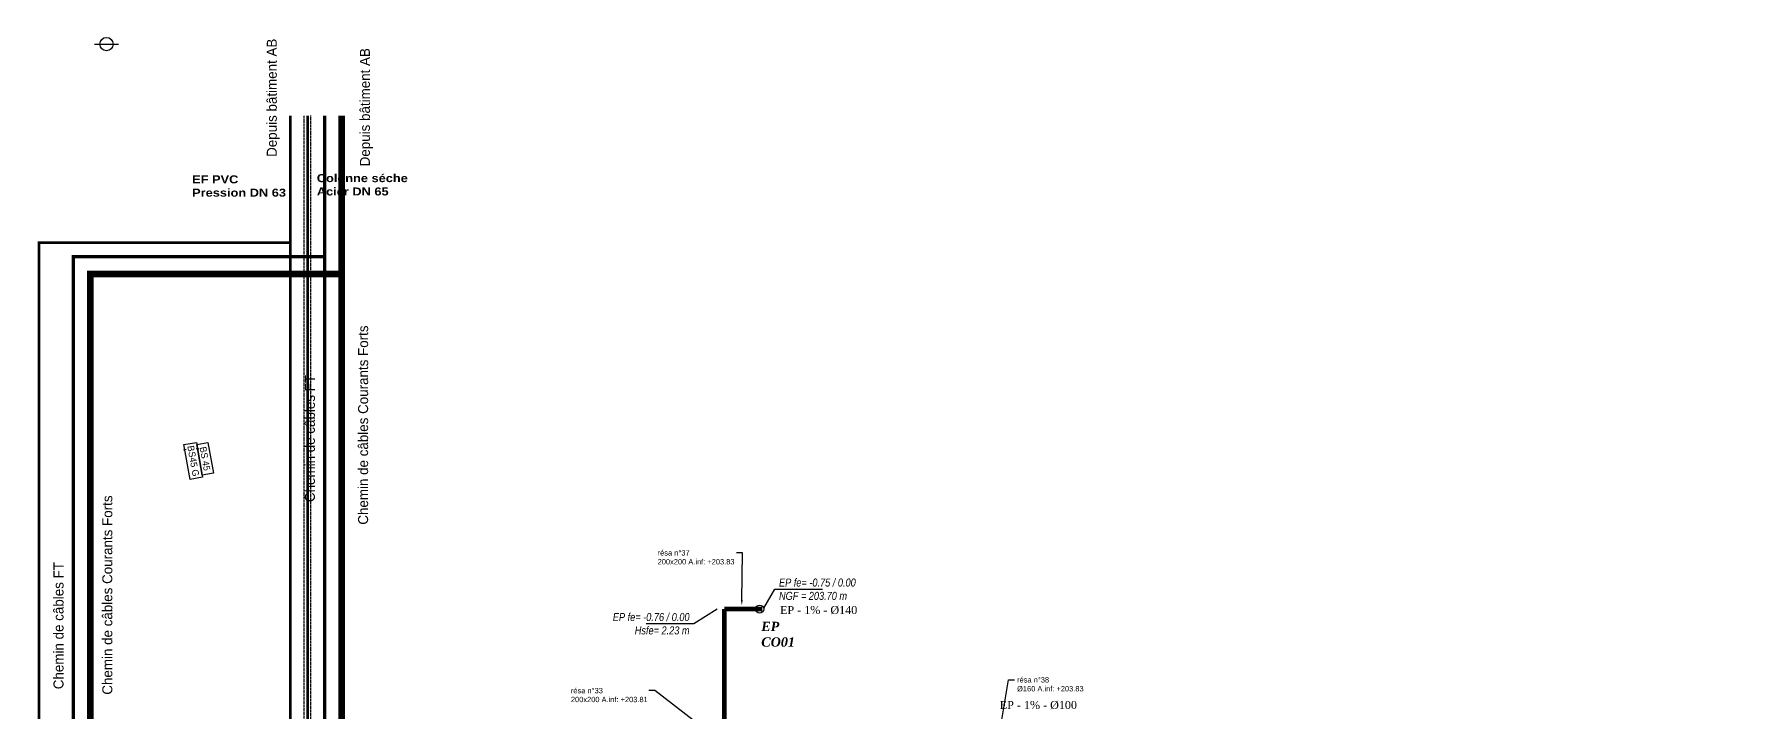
# Model space of a CAD drawing. Extents: x -2795338 to 3769695, y -3516596 to 3048438.
# Drawn here: x 457310 to 482858, y -320839 to -310659 of the extents above; entities that cross this region are included whole.
import ezdxf
from ezdxf import colors
from ezdxf.entities.mleader import LeaderData, LeaderLine
from ezdxf.math import Vec2, Vec3

# ---------------------------------------------------------------- set-up
doc = ezdxf.new("R2010")
doc.units = 0
doc.linetypes.add('prlm_ef', pattern=[0.165, 0.1, -0.065])
doc.linetypes.add('prlm_ep', pattern=[2.5, 1.25, -0.25, 0.25, -0.25, 0.25, -0.25])
doc.layers.add('_GAZELEC-RESERVATION', color=1, linetype='Continuous', lineweight=18)
for name, color, linetype in [('prlm-EAU-EF', 161, 'Continuous'), ('prlm-EAU-EP', 141, 'Continuous'), ('prlm-EAU-EPEXT', 145, 'Continuous'), ('prlm-ELEC-BT', 63, 'Continuous'), ('prlm-ELEC-SSI', 230, 'Continuous'), ('prlm-MOD', 64, 'Continuous'), ('prlm-TELECOM', 30, 'Continuous')]:
    doc.layers.add(name, color=color, linetype=linetype)
doc.layers.add('prlm-ZEROPLOT', color=254, linetype='Continuous', plot=False)
doc.styles.add('prlm-eau-ef', font='ariblk.ttf', dxfattribs={"height": 18})
doc.styles.add('prlm-eau-ep', font='timesbi.ttf', dxfattribs={"height": 18})
doc.styles.add('prlm-eau-euev', font='pala.ttf', dxfattribs={"height": 18})
doc.styles.add('prlm-elec-cfo', font='comic.ttf', dxfattribs={"height": 12})
doc.styles.get("Standard").update_dxf_attribs({"font": 'arial.ttf'})
doc.dimstyles.new('ISO-25', dxfattribs={"dimtxt": 2.5, "dimasz": 2.5, "dimexe": 1.25, "dimexo": 0.625, "dimtad": 1, "dimtxsty": 'Standard', "dimcen": 2.5, "dimadec": 0, "dimazin": 0, "dimtfac": 1, "dimtmove": 0, "dimatfit": 3, "dimfxl": 1, "dimarcsym": 0})

# ---------------------------------------------------------------- blocks, each defined once
blk = doc.blocks.new('xi.di')
at = {"layer": 'prlm-ELEC-SSI', "color": 0, "linetype": 'ByBlock', "lineweight": -2, "flags": 128}
blk.add_lwpolyline([(-18, 0), (18, 0)], dxfattribs=at)
at = {"layer": 'prlm-ELEC-SSI', "color": 0, "linetype": 'ByBlock', "lineweight": -2}
blk.add_circle((0, 0), 10, dxfattribs=at)
blk = doc.blocks.new('xi.txt-chcablCFO')
at = {"layer": 'prlm-ELEC-BT', "insert": (0, 0), "char_height": 15, "width": 316.459, "attachment_point": 1, "style": 'prlm-elec-cfo'}
blk.add_mtext('Chemin de câbles Courants Forts ', dxfattribs=at)
blk = doc.blocks.new('xi.txt-chcablft')
at = {"layer": 'prlm-TELECOM', "linetype": 'prlm_ef', "ltscale": 300, "insert": (0, 0), "char_height": 15, "width": 199.453, "attachment_point": 1, "line_spacing_factor": 0.8, "style": 'prlm-elec-cfo'}
blk.add_mtext('Chemin de câbles FT', dxfattribs=at)
blk = doc.blocks.new('xi.bs45g')
at = {"layer": 'prlm-ELEC-SSI', "color": 0, "linetype": 'ByBlock', "lineweight": -2}
blk.add_lwpolyline([(-26.5, 19), (26.5, 19), (26.5, 0), (-26.5, 0)], close=True, dxfattribs=at)
at = {"layer": 'prlm-ZEROPLOT', "color": 254, "linetype": 'ByBlock', "lineweight": -2}
blk.add_lwpolyline([(-19, -2), (-19, 2)], dxfattribs=at)
at = {"layer": 'prlm-ELEC-SSI', "color": 0, "linetype": 'ByBlock', "lineweight": -2, "insert": (0.1, 9.5), "char_height": 10, "width": 49.661, "attachment_point": 5, "style": 'prlm-elec-cfo', "bg_fill": 3, "box_fill_scale": 1, "bg_fill_color": 256, "bg_fill_transparency": 0}
blk.add_mtext('BS45 G', dxfattribs=at)
blk = doc.blocks.new('xi.bs45')
at = {"layer": 'prlm-ELEC-SSI', "color": 0, "linetype": 'ByBlock', "lineweight": -2}
blk.add_lwpolyline([(-23.5, 17), (23.5, 17), (23.5, 0), (-23.5, 0)], close=True, dxfattribs=at)
at = {"layer": 'prlm-ZEROPLOT', "color": 254, "linetype": 'ByBlock', "lineweight": -2}
blk.add_lwpolyline([(-17, -2), (-17, 2)], dxfattribs=at)
at = {"layer": 'prlm-ELEC-SSI', "color": 0, "linetype": 'ByBlock', "lineweight": -2, "insert": (-0.2, 8.4), "char_height": 10, "width": 43.769, "attachment_point": 5, "style": 'prlm-elec-cfo', "bg_fill": 3, "box_fill_scale": 1, "bg_fill_color": 256, "bg_fill_transparency": 0}
blk.add_mtext('BS 45', dxfattribs=at)
blk = doc.blocks.new('xi.epext')
at = {"layer": 'prlm-EAU-EPEXT', "color": 0, "linetype": 'ByBlock', "lineweight": -2}
blk.add_circle((0, 0), 5, dxfattribs=at)

msp = doc.modelspace()

# ---------------------------------------------------------------- linework, layer by layer
msp.add_circle((487178.691, -234079.124), 3282516.798)
at = {"layer": 'prlm-EAU-EF', "linetype": 'prlm_ef', "ltscale": 100, "const_width": 40, "flags": 128}
for points in [[(469493.329, -337121.481), (468084.993, -337121.481), (468084.993, -327407.362), (461153.3, -327407.362), (461153.3, -311880.71)], [(461153.3, -313789.369), (457384.088, -313789.369), (457384.088, -325619.279), (460222.184, -325619.279)]]:
    msp.add_lwpolyline(points, dxfattribs=at)
at = {"layer": 'prlm-EAU-EF', "color": 1, "linetype": 'prlm_ef', "ltscale": 100, "const_width": 40, "flags": 128}
msp.add_lwpolyline([(473257.37, -335586.074), (468341.657, -335586.074), (468341.657, -327150.697), (461409.965, -327150.697), (461409.965, -311880.71)], dxfattribs=at)
at = {"layer": 'prlm-EAU-EP', "linetype": 'prlm_ep', "ltscale": 20, "flags": 128}
msp.add_lwpolyline([(467660.121, -319282.198, 70, 70, 0), (467660.266, -321585.005, 70, 70, 0), (476187.326, -321584.47, 70, 70, 0), (476187.326, -324804.723, 70, 70, 0), (482516.298, -324804.723, 70, 70, 0), (482516.298, -337725.152, 0, 0, 0)], format="xyseb", dxfattribs=at)
at = {"layer": 'prlm-EAU-EPEXT', "linetype": 'prlm_ep', "ltscale": 20, "const_width": 70, "flags": 128}
msp.add_lwpolyline([(468228.32, -319282.198), (467660.121, -319282.198), (467660.121, -319282.198)], dxfattribs=at)
at = {"layer": 'prlm-ELEC-BT', "linetype": 'prlm_ef', "ltscale": 100, "const_width": 100, "flags": 128}
for points in [[(469447.14, -347924.667), (468854.987, -347924.667), (468854.987, -326637.368), (461923.295, -326637.368), (461923.295, -311880.71)], [(461923.295, -314256.013), (458154.083, -314256.013), (458154.083, -324849.285), (460222.184, -324849.285)]]:
    msp.add_lwpolyline(points, dxfattribs=at)
at = {"layer": 'prlm-MOD', "linetype": 'prlm_ef', "ltscale": 100, "flags": 128}
for points in [[(473257.37, -335636.074), (468291.657, -335636.074), (468291.657, -327200.697), (461359.965, -327200.697), (461359.965, -311880.71)], [(473257.37, -335536.074), (468391.657, -335536.074), (468391.657, -327100.697), (461459.965, -327100.697), (461459.965, -311880.71)]]:
    msp.add_lwpolyline(points, dxfattribs=at)
at = {"layer": 'prlm-TELECOM', "linetype": 'prlm_ef', "ltscale": 300, "const_width": 50, "flags": 128}
for points in [[(469365.449, -335249.367), (468598.322, -335249.367), (468598.322, -326894.033), (461666.63, -326894.033), (461666.63, -311880.71)], [(461666.63, -313996.281), (457897.418, -313996.281), (457897.418, -325105.95), (460222.184, -325105.95)]]:
    msp.add_lwpolyline(points, dxfattribs=at)

# ---------------------------------------------------------------- block references
at = {"layer": 'prlm-EAU-EPEXT', "xscale": 11.99999999999999, "yscale": 11.99999999999999, "zscale": 11.99999999999999}
msp.add_blockref('xi.epext', (468189.932, -319282.198), dxfattribs=at)
at = {"layer": 'prlm-ELEC-BT', "xscale": 10, "yscale": 10, "zscale": 10, "rotation": 90.00000000000034}
for p in [(462168.434, -318016.559), (458333.181, -320565.854)]:
    msp.add_blockref('xi.txt-chcablCFO', p, dxfattribs=at)
at = {"layer": 'prlm-ELEC-SSI', "ltscale": 25, "xscale": 10, "yscale": 10, "zscale": 10}
msp.add_blockref('xi.di', (458395.508, -310809.064), dxfattribs=at)
at = {"layer": 'prlm-TELECOM', "xscale": 10, "yscale": 10, "zscale": 10, "rotation": 90.00000000000034}
for p in [(461370.212, -317676.746), (457601, -320483.605)]:
    msp.add_blockref('xi.txt-chcablft', p, dxfattribs=at)

# ---------------------------------------------------------------- texts
at = {"layer": 'prlm-EAU-EF', "linetype": 'prlm_ef', "ltscale": 100, "insert": (460798.843, -312500.481), "char_height": 150, "width": 3164.59202, "attachment_point": 1, "rotation": 90, "style": 'prlm-elec-cfo'}
msp.add_mtext('Depuis bâtiment AB', dxfattribs=at)
at = {"layer": 'prlm-EAU-EF', "insert": (459679.601, -312777.327), "char_height": 120, "width": 1415.70595, "attachment_point": 1, "style": 'prlm-eau-ef'}
msp.add_mtext('EF PVC Pression DN 63', dxfattribs=at)
at = {"layer": 'prlm-EAU-EF', "color": 1, "linetype": 'prlm_ef', "ltscale": 100, "insert": (461549.095, -312759.324), "char_height": 120, "width": 1462.31514, "attachment_point": 1, "style": 'prlm-eau-ef'}
msp.add_mtext('Colonne séche Acier DN 65', dxfattribs=at)
at = {"layer": 'prlm-EAU-EP', "insert": (467138.193, -319502.319), "char_height": 120, "width": 1363.17489, "attachment_point": 6, "style": 'prlm-eau-ep'}
msp.add_mtext('\\pt1.8e+006;{\\fArial Narrow|b0|i1|c0|p34;EP fe= -0.76 / 0.00 Hsfe= 2.23 m}', dxfattribs=at)
at = {"layer": 'prlm-EAU-EPEXT', "insert": (468479.866, -318984.739), "char_height": 120, "width": 1363.17489, "attachment_point": 4, "style": 'prlm-eau-ep'}
msp.add_mtext('\\pt1.8e+006;{\\fArial Narrow|b0|i1|c0|p34;EP fe= -0.75 / 0.00 NGF = 203.70 m}', dxfattribs=at)
at = {"layer": 'prlm-EAU-EPEXT', "linetype": 'prlm_ep', "ltscale": 20, "char_height": 120, "width": 1466.99872, "attachment_point": 1, "style": 'prlm-eau-euev'}
for s, insert in [('EP - 1% - %%C140', (468495.331, -319235.491)), ('EP - 1% - %%C100', (471789.907, -320659.76))]:
    msp.add_mtext(s, dxfattribs=dict(at, insert=insert))
at = {"layer": 'prlm-EAU-EPEXT', "insert": (468213.153, -319471.783), "char_height": 140, "attachment_point": 1, "style": 'prlm-eau-ep'}
msp.add_mtext_dynamic_manual_height_columns('EP CO01', width=91.58378, gutter_width=75, heights=[0], dxfattribs=at)
at = {"layer": 'prlm-ELEC-BT', "insert": (462195.339, -312642.252), "char_height": 150, "width": 3164.59202, "attachment_point": 1, "rotation": 90, "style": 'prlm-elec-cfo'}
msp.add_mtext('Depuis bâtiment AB', dxfattribs=at)

# ---------------------------------------------------------------- leaders
at = {"layer": '_GAZELEC-RESERVATION', "color": 6}
ml = msp.add_multileader_mtext('Standard', dxfattribs=at)
ml.set_content('résa n°37\\P200x200 A.inf: +203.83', color=6)
ml.set_leader_properties()
ml.build(insert=Vec2(0, 0))
ml.multileader.update_dxf_attribs({"has_text_frame": 1, "arrow_head_size": 80, "scale": 20})
ctx = ml.context
ctx.base_point, ctx.scale, ctx.char_height, ctx.arrow_head_size, ctx.landing_gap_size, ctx.plane_origin = Vec3(466620.009, -318439.417), 20, 80, 80, 40, Vec3(461104.59, -318113.879)
notes = []
notes.append((ctx, [(0, (1, 1, 0), (467934.192, -318439.417), (-1, 0), 89.845, [(0, [(467920.998, -319227.859)], 0, [])])]))
ctx.mtext.insert, ctx.mtext.width, ctx.mtext.flow_direction = Vec3(466660.009, -318398.708), 1568.85041, 5
ml = msp.add_multileader_mtext('Standard', dxfattribs=at)
ml.set_content('résa n°38\\P%%C160 A.inf: +203.83', color=6)
ml.set_leader_properties()
ml.build(insert=Vec2(0, 0))
ml.multileader.update_dxf_attribs({"has_text_frame": 1, "arrow_head_size": 80, "scale": 20})
ctx = ml.context
ctx.base_point, ctx.scale, ctx.char_height, ctx.arrow_head_size, ctx.landing_gap_size, ctx.plane_origin = Vec3(472009.99, -320344.415), 20, 80, 80, 40, Vec3(466493.207, -320018.877)
notes.append((ctx, [(1, (1, 1, 0), (471920.145, -320344.415), (1, 0), 89.845, [(0, [(471775.069, -321202.384)], 0, [])])]))
ctx.mtext.insert, ctx.mtext.width, ctx.mtext.flow_direction = Vec3(472049.99, -320302.805), 1568.85041, 5
ml = msp.add_multileader_mtext('Standard', dxfattribs=at)
ml.set_content('résa n°33\\P200x200 A.inf: +203.81', color=6)
ml.set_leader_properties()
ml.build(insert=Vec2(0, 0))
ml.multileader.update_dxf_attribs({"has_text_frame": 1, "arrow_head_size": 80, "scale": 20})
ctx = ml.context
ctx.base_point, ctx.scale, ctx.char_height, ctx.arrow_head_size, ctx.landing_gap_size, ctx.plane_origin = Vec3(465319.159, -320505.117), 20, 80, 80, 40, Vec3(459943.386, -320179.579)
notes.append((ctx, [(0, (1, 1, 0), (466617.899, -320505.117), (-1, 0), 89.845, [(0, [(467565.272, -321237.099)], 0, [])])]))
ctx.mtext.insert, ctx.mtext.width, ctx.mtext.flow_direction = Vec3(465359.159, -320464.407), 1568.85041, 5
at = {"layer": 'prlm-EAU-EP'}
msp.add_leader([(467553.627, -319282.198), (467200.954, -319502.319), (466485.973, -319502.319)], dimstyle='ISO-25', override={"dimasz": 10, "dimtad": 0}, dxfattribs=at)
at = {"layer": 'prlm-EAU-EPEXT'}
msp.add_leader([(468250.66, -319267.335), (468417.106, -318984.739), (469132.087, -318984.739)], dimstyle='ISO-25', override={"dimasz": 10, "dimtad": 0}, dxfattribs=at)
for ctx, leaders in notes:
    for number, flags, end, landing, length, lines in leaders:
        leader = LeaderData()
        leader.index, (leader.has_last_leader_line, leader.has_dogleg_vector, leader.attachment_direction) = number, flags
        leader.last_leader_point, leader.dogleg_vector, leader.dogleg_length = Vec3(end), Vec3(landing), length
        for number, points, colour, breaks in lines:
            line = LeaderLine()
            line.index, line.vertices, line.color, line.breaks = number, Vec3.list(points), colors.encode_raw_color(colour), breaks
            leader.lines.append(line)
        ctx.leaders.append(leader)

# ---------------------------------------------------------------- next in the draw order: block references
at = {"layer": 'prlm-ELEC-SSI', "xscale": 10, "yscale": 10, "zscale": 10, "rotation": 280.0812986583083}
msp.add_blockref('xi.bs45g', (459603.031, -317076.521), dxfattribs=at)

# ---------------------------------------------------------------- next in the draw order: block references
msp.add_blockref('xi.bs45', (459790.098, -317043.262), dxfattribs=at)

doc.saveas('drawing.dxf')
